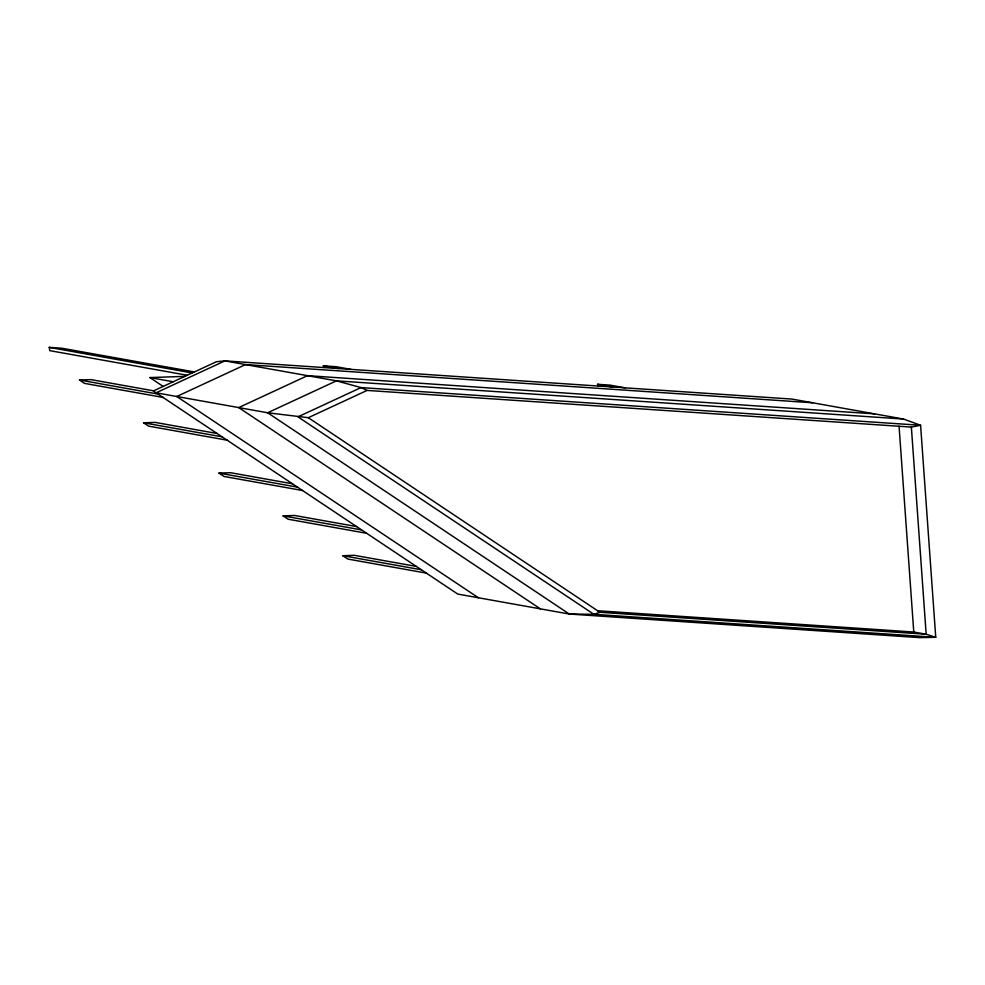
<?xml version="1.0" encoding="UTF-8"?>
<svg xmlns="http://www.w3.org/2000/svg" width="985" height="985" viewBox="0 0 985 985"><rect width="100%" height="100%" fill="white"/><g stroke="black" fill="none" stroke-linecap="round" stroke-linejoin="round"><path stroke-width="1.48" d="M308.293 417.702L367.097 390.417L911.359 427.084L920.593 425.274L935.75 637.307L919.756 637.627L569.305 614.037L457.766 594.078L153.352 390.971L216.441 361.704L224.875 360.892L792.002 399.085L903.54 419.044L920.593 425.274L361.027 387.585L336.427 380.85L224.875 360.892L156.086 392.806L267.625 412.764L308.293 417.702L599.927 612.288L926.171 634.241L935.75 637.307L593.881 614.308L569.305 614.037L267.625 412.764L336.427 380.85L903.54 419.044M599.927 612.288L593.881 614.308L297.95 416.852L361.027 387.585L367.097 390.417M163.461 397.497L84.513 383.374L79.49 380.013L90.977 379.619L153.66 390.836M163.153 386.415L149.905 377.575L184.958 376.368M227.51 440.258L148.612 426.136L143.588 422.787L155.088 422.393L217.082 433.486M302.53 490.505L224.038 476.457L219.002 473.108L230.502 472.702L292.471 483.795M366.629 533.279L288.137 519.23L283.114 515.869L294.613 515.475L356.582 526.569M426.591 573.159L347.84 559.061L342.817 555.712L354.317 555.318L416.286 566.4M187.298 375.26L49.779 350.648L49.25 347.373L61.784 348.222L194.377 371.948M323.683 367.54L323.4 365.841L335.947 366.679L351.017 369.387M597.821 385.96L597.563 384.31L610.097 385.147L625.179 387.844M812.65 402.779L245.536 364.585L176.746 396.499L478.414 597.772M874.618 413.872L307.505 375.667L238.715 407.593L540.383 608.865M597.624 610.749L913.772 632.025L926.171 634.241L911.359 427.084M597.563 384.31L612.645 387.006M323.4 365.841L338.483 368.538M49.25 347.373L192.198 372.958M149.905 377.575L173.225 381.761M79.49 380.013L158.253 394.111M143.588 422.787L222.302 436.872M219.002 473.108L297.495 487.156M283.114 515.869L361.606 529.918M342.817 555.712L421.383 569.773M899.059 426.246L913.772 632.025"/></g></svg>
